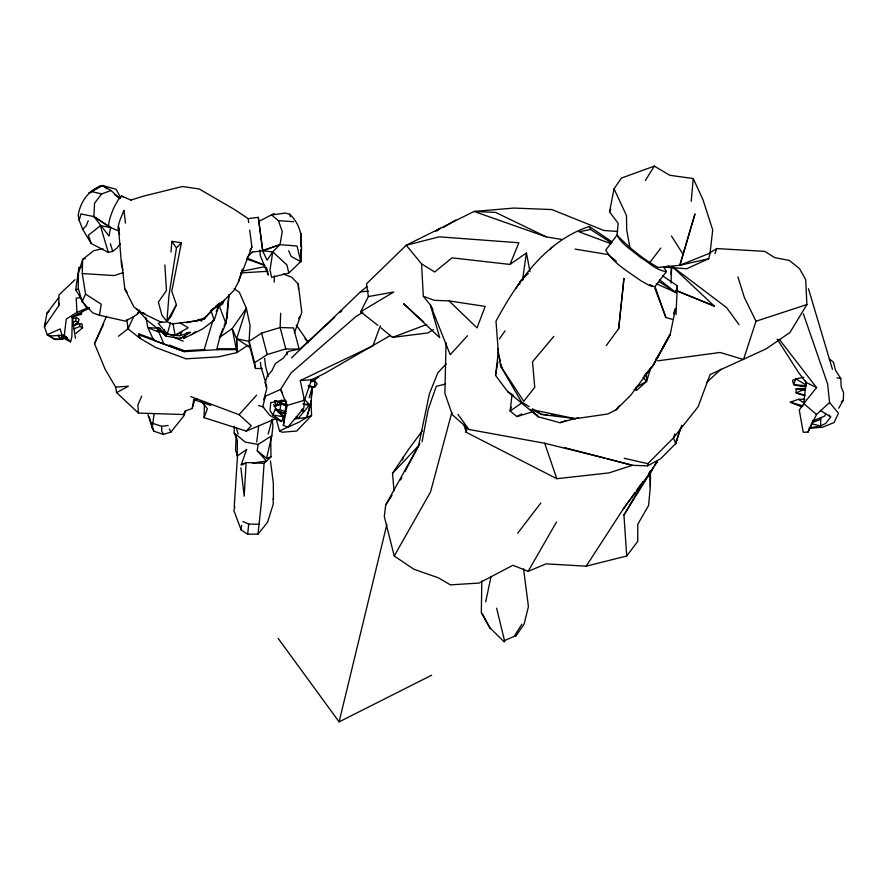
<?xml version="1.0" encoding="UTF-8"?>
<svg xmlns="http://www.w3.org/2000/svg" width="888" height="888" viewBox="0 0 888 888"><rect width="100%" height="100%" fill="white"/><g stroke="black" fill="none" stroke-linecap="round" stroke-linejoin="round"><path stroke-width="1.33" d="M246.642 449.45L237.218 456.055L237.385 440.348L234.21 433.022L234.221 426.118M300.799 249.45L300.755 261.583L288.789 273.071L271.606 277.322L270.008 269.985L272.771 251.87L279.998 244.633L282.284 231.491L278.432 220.679L271.639 215.029L285.226 213.042L289.71 214.23C298.424 222.4 302.697 233.999 300.988 245.821M300.81 246.753L300.866 233.278L301.576 248.318L300.755 261.583L291.286 256.543L288.644 250.738M126.895 319.447L127.994 328.804L139.76 338.173L155.666 347.474L185.992 358.819L218.603 356.843L236.863 352.603L236.652 338.761L246.353 308.28L239.405 292.396L234.066 288.545M247.264 257.254L252.47 251.693M65.99 338.206L62.127 339.349L53.646 338.939L47.208 334.732L44.4 326.717L58.797 305.639L58.897 295.005L75.025 279.687M419.902 443.456L385.703 504.928L384.315 516.583L394.228 555.988L413.852 569.23L438.35 577.811L450.383 584.848L479.021 583.083L512.898 565.268L528.138 571.35L546.109 563.858L586.191 566.178L626.706 555.999L637.728 541.391L637.784 524.264L648.584 505.516L650.316 487.057L650.527 470.44M300.932 249.761L300.755 261.583L297.036 246.043L279.998 244.633L262.648 250.571L258.353 217.349L248.163 218.626L234.354 209.424L199.19 188.978L182.528 186.502L143.878 196.026L130.958 200.044M481.807 580.985L481.329 612.787L490.22 628.604M121.545 260.584L124.808 288.977L133.822 306.86L140.815 312.398L161.427 322.322L167.222 321.922L172.35 323.942L197.103 320.757L205.306 317.493L219.669 303.063L215.507 306.371M184.804 411.277L184.316 415.295L170.885 432.112L163.337 434.432L153.879 431.213L152.281 428.038L154.024 413.963M236.175 436.241L235.509 449.805L237.507 456.421M89.455 308.081L72.305 316.838L71.861 336.841L70.574 341.847L65.657 339.338L66.012 336.985M446.065 342.713L444.877 393.295L452.325 414.729L468.875 429.47L544.699 443.267L604.617 458.064M139.527 311.189L137.152 314.419L125.497 321.167L99.434 315.229L92.829 312.92L82.018 301.676L85.581 294.128L82.229 273.56L82.64 259.429L93.695 250.682L102.93 248.74M276.146 418.514L246.276 431.113L204.062 417.638L204.451 404.218M274.214 282.14L274.436 275.879M280.675 313.22L280.108 327.528L285.769 348.917L299.189 349.162L293.54 327.95L280.108 327.528L261.583 333.122L249.084 341.369L236.652 338.761L232.212 328.671L246.353 308.28L250.061 325.385L249.084 341.369L249.983 347.352L255.5 368.476L262.226 368.531M671.017 283.128L671.628 267.366M675.99 314.707L677.333 285.803L662.47 275.791M838.716 408.236L843.267 400.266L843.6 392.873L841.18 386.802L840.77 378.454L835.619 370.529L833.355 362.071L829.281 358.896M119.58 234.465C115.673 226.473 121.268 217.826 123.932 210.323L125.486 223.099M120.224 243.8L117.005 248.074L112.698 251.282L108.314 252.447L91.209 243.512L82.606 229.204L79.176 220.335L80.908 213.908L93.884 216.572L110.578 227.428L109.035 236.008L93.884 216.572L94.55 203.23L101.654 193.939L110.978 190.52L119.924 198.401M258.353 217.349L258.597 220.257M270.74 437.806L270.984 456.876L264.069 463.336L246.098 462.526L244.2 496.192L240.881 467.81M234.21 507.07L237.451 456.743M264.069 463.336L261.56 500.987L258.008 534.065L247.663 534.265L241.125 529.914L233.877 510.522L234.821 506.571M691.23 201.321L693.239 178.544L669.752 175.291L654.345 166.134L621.411 178.077L614.052 188.844L609.534 211.855L618.192 223.399L617.016 235.065L605.738 250.127C613.741 263.869 628.815 271.961 641.391 281.119C645.909 283.017 649.816 287.057 655.033 286.535L666.422 271.55L663.769 267.044L668.875 266.078M171.007 251.992L171.817 241.358L181.407 242.779L171.761 291.32L176.423 304.739L170.907 316.583L166.922 321.445L161.905 315.251L158.397 302.053L166.478 290.543L164.857 264.957M275.924 417.882L279.487 430.891L298.812 422.277L306.76 417.416L311.044 403.274L312.276 387.068L309.157 397.68M262.648 250.571L262.115 245.643M58.797 305.639L59.008 303.052M228.993 295.027L227.051 318.215L224.042 325.863M618.681 328.604L623.953 278.466L618.681 328.604L606.304 345.554M279.487 430.891L282.118 432.223L296.703 431.035L311.566 415.506L311 400.566M311.255 397.868L312.276 387.068M242.979 521.578L248.707 524.087L247.663 534.265M73.404 318.659L72.05 317.127L81.43 314.241L81.74 311.177M241.125 529.914L241.58 525.441M223.043 328.416L219.536 337.34L232.212 328.671L236.419 349.661L217.305 349.65L217.038 348.14L219.614 338.295L225.907 323.465L228.815 294.971M670.851 274.115L671.539 267.399M777.189 339.127L798.767 372.849L806.015 382.373L803.729 403.596L799.289 410.056L803.196 432.223L808.013 432.134L816.516 414.463L829.559 402.53L827.616 383.949L803.329 313.719M271.839 435.697L258.108 444.433L257.254 450.771L266.589 458.264L271.839 435.697L272.949 425.696L272.139 419.436M564.89 447.707L632.411 465.312L647.596 465.856L647.84 463.68L673.448 437.906L698.123 406.726L710.089 374.547L766.255 348.806L789.965 332.467L806.903 304.562L805.705 279.731L799.511 268.609L789.343 260.439L774.713 257.642L764.746 251.371L716.716 248.562L709.656 252.969M511.976 394.816L510.156 411.089L516.994 416.594L533.499 411.455M663.769 267.044L686.624 268.764L708.702 258.719L710.056 253.091L712.709 229.937L703.041 199.878L693.239 178.544M256.743 442.013L258.663 425.863M578.476 417.638L559.951 422.71L538.317 416.827L507.536 391.475L495.548 375.424L498.312 352.092L495.992 321.19C517.016 282.329 545.343 240.903 589.288 226.496L612.154 241.902M128.305 326.396L127.994 328.804L133.766 316.528M286.447 401.187L283.361 425.352L287.779 427.295L303.829 408.036L304.484 400.233L311.499 379.798L324.22 373.626L390.542 335.387M89.044 308.158L86.447 307.659L75.713 289.743L78.865 268.021L80.875 266.333M522.566 279.698L526.429 252.958L509.978 264.435L452.025 257.853L434.687 272.017L421.545 263.836L406.227 245.243L366.5 283.816L368.376 296.57L360.628 311.799L377.822 325.297M181.407 242.779L176.479 247.907L168.986 295.26L166.922 321.445L176.423 304.739M362.87 312.232L355.955 316.539L290.986 373.027L280.53 389.455L287.079 405.439L283.361 425.352M99.434 315.229L101.254 304.218L85.581 294.128M205.084 349.506L184.471 350.76L184.327 351.637L138.761 334.82L138.939 333.921L153.813 339.305L153.668 340.182M276.379 410.09L279.986 409.757L281.03 403.563L277.922 401.609L274.547 400.843L280.342 402.009M495.548 375.424L497.824 361.971M607.259 458.752L632.411 465.312L609.035 472.893L556.809 478.699L466.233 432.29L467.099 427.295M236.574 348.773L217.449 348.751L217.305 349.65L184.327 351.637L153.657 340.182L153.813 339.305M106.493 316.217L94.505 343.634L105.139 369.297L115.618 387.09L116.628 392.618L138.395 413.075L183.561 414.53L186.147 410.645L192.197 408.513L193.773 399.611L197.447 398.89M677.333 285.803L676.079 292.663L656.177 283.672M138.95 333.921L139.76 338.173L138.162 336.141M58.719 297.68L47.009 313.142L44.4 326.717L45.654 322.799M422.044 441.802L428.249 409.279L436.286 386.302L445.432 384.138M405.05 471.417L418.548 445.809L429.415 393.739L437.862 372.771L446.198 363.825M485.692 601.809L491.064 576.434M647.596 465.856L660.75 458.652L675.679 443.567L676.623 439.571M278.177 638.45L339.116 721.866L386.868 524.431M402.453 459.962L403.108 457.276M708.702 258.719L679.864 265.268L694.927 214.141L679.864 265.268L658.064 267.466C642.757 258.874 629.081 247.741 617.016 235.065C621.966 244.755 632.234 250.25 640.148 257.254C648.651 262.071 656.288 270.64 666.422 271.55M282.562 392.929L280.53 389.455L265.579 396.092L262.759 406.66L269.897 415.44L280.919 421.545L281.751 421.323L283.749 416.139L275.435 407.803L273.693 404.395M511.199 407.137L510.156 411.089L522.1 402.675M268.165 434.021L272.183 419.325M263.647 399.944L266.755 388.778L265.235 382.517L267.399 375.646L271.761 371.04L275.402 363.536L283.194 358.241L288.489 351.371L300.066 348.951L334.754 317.238M294.96 418.981L306.76 417.416L310.745 403.263M451.848 412.387L430.525 492.008L394.228 555.988M276.634 405.838L277.755 402.042M212.942 320.279L203.929 350.46M192.197 408.513L194.794 399.722M170.54 322.977L167.188 334.032L175.08 335.209L181.818 332.212L179.853 335.72L172.616 335.387L165.645 333.611L157.831 327.483L160.195 328.538M186.391 322.644L203.951 319.28L212.232 309.568L219.947 304.695L234.099 290.198L238.428 281.918L242.369 269.175M73.349 322.644L75.469 320.945L76.479 317.704L79.076 319.225L78.288 322.511L72.994 326.04M674.847 434.043L673.448 437.906L675.679 443.567L680.63 427.816M157.831 327.483L165.923 336.197L180.364 338.35L185.614 336.108L183.627 338.495L202.575 328.971L214.241 320.224L219.514 303.729M519.58 284.36L520.779 280.597L528.349 273.36M634.088 389.31L636.64 390.309L646.553 381.452L650.771 368.231M737.906 276.823L744.41 297.613L756.021 321.212L743.522 359.529L720.135 352.469L657.786 360.828M294.45 332.756L301.798 312.41L298.246 284.071L291.63 277.123L283.128 273.992M675.679 443.567L681.762 425.263M714.995 253.602L716.716 248.562M243.756 464.424L241.192 464.801L246.631 449.439M380.353 325.774L372.927 345.832L300.288 380.541L304.484 400.233L287.079 405.439M204.062 417.638L207.437 408.658L200.422 400.655M224.12 300.177L222.699 303.863L218.282 306.882M238.428 281.918L251.903 246.919L249.728 230.103M673.504 313.708L675.468 308.591L670.163 334.654L652.824 365.9L644.311 376.179M88.201 220.768L86.18 225.941L82.606 229.204M509.978 264.435L518.892 242.768L439.205 236.83L406.227 245.243L474.07 211.455L513.686 208.07L551.837 209.568L603.929 230.48L617.549 231.457M808.013 432.134L813.397 419.802M141.736 396.137L137.906 404.873L138.395 413.075M609.534 211.855L610.678 209.335M94.505 343.634L103.663 324.042M216.195 311.466L219.081 305.328L225.907 323.465M137.152 314.419L138.939 310.856M825.785 413.864L824.608 416.117L812.953 420.901M654.345 166.134L645.343 180.53M249.994 250.538L251.903 246.919M400.555 479.964L401.831 477.522M667.854 338.15L652.824 365.9L668.298 337.984M183.561 414.53L185.514 410.955M528.138 571.35L556.521 521.978M626.706 555.999L623.942 515.084L634.01 497.768M298.568 318.603L299.933 316.295M515.995 288.533L520.779 280.597L523.265 279.753M623.942 515.084L657.231 461.438L654.845 464.779M203.951 319.28L205.894 316.172M219.947 304.695L222.022 301.421M521.878 624.209L514.13 636.419L504.495 640.559L504.639 641.846L504.062 641.747L489.821 627.716L482.306 613.608M634.742 496.636L653.601 467.121M655.055 464.846L657.231 461.438M550.271 249.55L551.77 247.241M586.191 566.178L623.021 509.346L634.953 492.629M385.703 504.928L392.019 495.349M394.006 490.809L392.529 473.304L408.569 449.361L422.366 430.769M288.789 273.071L286.946 265.001L272.771 251.87L267.11 260.184L262.604 250.793L252.458 252.07M515.606 636.507L524.109 624.109L528.427 606.582L523.543 568.631M499.3 339.005L505.061 330.88M636.552 490.398L642.912 481.496M648.484 473.693L650.072 471.461M623.021 509.346L652.425 469.752M649.794 262.582L660.794 248.063M517.66 533.266L540.836 502.997M829.059 414.918L830.691 416.983L825.773 423.332L820.623 425.963L809.035 427.916M779.298 339.371L816.583 387.645L803.729 403.596L816.516 414.463M258.008 534.065L267.521 522.355L273.282 503.984L273.082 498.568M618.681 406.682L616.039 409.856L607.647 414.03L575.335 418.703L541.547 414.407L532.678 409.812L575.335 418.703M644.2 375.99L652.125 366.455L630.935 394.971L616.039 409.856L619.48 405.794M553.835 336.386L532.523 361.771L534.743 387.257L523.787 401.298L500.621 366.067L498.312 352.092M668.464 336.619L670.163 334.654L657.708 357.043L655.91 358.952M190.776 396.603L239.061 414.663L256.599 395.182M467.465 335.731L450.227 354.723L430.436 305.05L423.321 296.226L421.545 263.836M311.044 403.274L298.557 417.959L296.248 416.75M246.276 431.113L251.215 425.718L239.061 414.663M131.446 200.266L121.589 196.082L118.404 199.556L114.563 206.338A17.161 3.541 -67.5 0 0 108.847 226.773M392.529 473.304L418.548 445.809M58.02 335.442L60.029 338.517L63.548 334.943M291.475 357.886L360.473 291.841L366.877 286.658M278.244 405.239L281.207 402.431M212.232 309.568L214.108 307.825M706.881 382.24L721.145 369.119M339.86 312.576L341.902 310.711M47.009 313.142L48.995 311.433M75.991 333.344L82.551 327.805L82.04 324.009L79.476 323.587L73.149 325.752L78.288 322.511L75.469 320.945M110.578 227.428L100.366 225.719L88.356 235.276L91.209 243.512M437.063 230.847L440.281 228.294L435.642 231.213M841.247 401.864L843.267 400.266M118.47 336.263L128.671 328.305M278.366 405.483L281.507 403.041M197.103 320.757L199.09 319.236M191.475 334.765L195.649 331.59M313.364 381.008L318.692 376.978M120.635 197.747L116.173 189.322L102.597 185.537C88.833 189.499 80.486 201.521 78.177 215.207L79.176 220.335M65.657 339.338L67.299 338.228L70.574 341.847M247.863 345.288L236.863 352.603L236.652 338.761L249.983 347.352M255.5 368.476L254.634 362.693L267.199 354.545L285.769 348.917M88.8 307.526L76.934 312.387L66.256 319.07L64.302 335.353L67.299 338.228L62.005 335.276L49.983 336.008L47.208 334.732L60.184 328.915L62.005 335.276M58.752 335.087L60.029 338.517L64.635 335.675M442.934 227.772L455.777 220.013M180.364 338.35L190.376 332.323L186.413 332.789M360.628 311.799L393.828 291.997L368.376 296.57M433.455 329.648L427.761 332.956L392.474 337.396L380.963 327.883M516.994 416.594L521.522 413.975M646.431 373.726L646.553 381.452L636.119 387.268L636.64 390.309M116.628 392.618L128.36 386.202L115.618 387.09M274.237 213.453L258.808 221.423L261.927 244.611M339.116 721.866L431.668 675.202M241.192 464.801L246.098 462.526M805.527 390.232L802.996 389.888L796.114 392.896L796.114 388.789L805.705 388.345M679.864 265.268L710.056 253.091M306.76 417.416L311.566 415.506M73.782 328.893L80.02 326.429L82.551 327.805M273.959 406.349L281.03 403.563L286.724 406.271M161.993 321.878L158.231 323.31L167.188 334.032L163.669 329.526L165.645 333.611M392.474 337.396L426.606 324.52M559.951 422.71L565.934 420.457M812.398 422.488L820.523 419.469L820.767 418.148L820.623 425.963L811.399 423.676M801.875 406.915L790.331 402.197L798.423 399.3L804.894 399.267M279.998 244.633L262.604 250.793L272.771 251.87M85.226 258.552L82.64 259.429L78.433 273.371L78.222 287.956L82.018 301.676M756.021 321.212L806.903 304.562M123.365 272.605L114.186 275.558L82.229 273.56M179.853 335.72L190.376 332.323M266.589 458.264L270.984 456.876M78.865 268.021L81.507 267.233M75.713 289.743L78.355 289.022M60.029 338.517L66.234 336.952M611.477 242.946L590.487 229.459L579.032 231.824L611.122 243.767M803.784 377.278L795.848 378.865L792.551 380.419L793.65 384.626L800.921 386.424L806.237 385.98M241.936 271.228L264.624 266.744M72.605 318.448L76.479 317.704M285.292 400.1L270.751 402.575L270.03 410.545L272.86 415.007L281.751 421.323M252.914 463.059L266.544 461.039L257.254 450.771M310.989 381.707L314.918 381.152L317.138 383.849L314.563 387.29L308.425 386.569M152.381 423.232L161.716 426.307L168.132 425.43M79.798 297.735L76.202 298.157L76.934 312.387M286.546 406.071L277.922 401.609L285.603 400.854M360.473 291.841L368.498 291.142M809.434 428.327L822.632 427.217L834.032 422.544L838.461 413.198L829.559 402.53M300.288 380.541L311.499 379.798M240.759 272.938L267.843 271.284M62.127 339.349L55.234 339.538L49.983 336.008M305.694 404.773L309.69 404.795L303.918 398.967M248.707 524.087L259.185 524.264M449.073 300.91L477.023 327.894L485.192 306.416L449.073 300.91L434.243 300.322L423.321 296.226M278.432 220.679L293.595 221.7M547.019 414.818L541.547 414.407L532.578 408.78M551.115 415.118L555.211 415.429M806.304 385.758L793.65 384.626L795.848 378.865L806.393 385.17M302.797 404.04L309.69 404.795L307.082 404.04M77.389 313.175L81.43 314.241M197.935 320.191L201.876 320.779L199.478 319.969M802.996 389.888L796.114 388.789L800.055 389.421M575.058 249.095L608.069 254.545L616.328 261.183M546.242 236.863L495.626 212.41L474.07 211.455L546.242 236.863L562.16 239.56M837.029 377.822L840.77 378.454M258.108 444.433L245.277 442.124L234.21 433.022M624.253 458.297L647.84 463.68M278.055 411.655L285.958 413.486L279.62 411.599M91.22 191.486L101.654 193.939M301.421 410.489L303.896 411.122L302.131 409.135M805.094 395.204L796.114 392.896L804.617 395.648M258.552 405.594L263.803 406.993M308.18 385.425L314.563 387.29L314.918 381.152L311.721 379.276M654.845 288.334L665.889 317.504L672.149 319.336M790.331 402.197L803.03 405.949M140.815 312.398L144.633 313.597L140.815 312.398L139.383 310.067M279.986 409.757L285.836 411.721M193.773 399.611L210.756 405.383M246.62 259.052L264.713 265.323M277.922 401.609L287.013 404.939M301.298 410.167L303.896 411.122L301.654 409.612M169.142 345.032L184.471 350.76M672.671 266.977L714.274 306.071L676.401 290.82M247.352 258.208L264.802 265.223M675.879 290.209L714.274 306.071M157.076 330.358L163.681 333.089M173.271 337.063L183.228 341.181M118.171 230.758L108.836 226.795L109.613 227.084L93.884 216.572M121.589 196.082L123.288 196.814M281.341 400.033L283.794 401.132M164.913 344.389L163.825 343.878L157.265 328.183L147.885 327.639L145.81 317.36M806.015 382.373L816.583 387.645M649.75 284.438L653.046 286.402M110.978 190.52L102.597 185.537L100.266 185.803L88.733 193.262L102.597 185.537L106.893 188.789M180.109 322.91L188.189 327.761L175.08 335.209L172.971 323.332M529.204 406.66L521.356 401.742L500.621 366.067M820.39 410.4L830.691 416.983M658.796 281.385L676.079 292.663L659.717 279.942M798.423 399.3L804.106 403.008M507.536 391.475L513.131 395.204M672.771 266.877L726.65 307.659L739.027 324.697M114.397 194.472L119.758 198.535M162.548 332.09L166.012 335.875L163.103 332.756L147.674 320.812L136.574 308.691M423.598 321.811L403.574 303.729L439.671 337.629L430.436 305.05M530.758 409.368L538.317 416.827L536.718 414.585M304.961 338.761L308.547 342.701L296.326 325.086M643.079 377.367L646.553 381.452M163.103 332.756L165.923 336.197M457.997 414.441L468.875 429.47M124.808 288.977L127.151 292.263M171.817 241.358L176.479 247.907M671.428 235.942L682.75 253.89M431.069 306.227L432.967 309.757M163.337 434.432L161.738 431.102L161.716 426.307M169.375 428.948L170.885 432.112M614.052 188.844L626.462 215.507L626.728 230.159L630.003 247.974M153.657 340.182L147.885 327.639L158.297 331.957L158.086 328.549M805.405 380.963L806.482 383.416M589.288 226.496L590.487 229.459M655.033 286.535L665.889 317.504M108.314 252.447L100.366 225.719M210.811 310.223L214.241 320.224M544.699 443.267L556.809 478.699M149.173 417.005L153.879 431.213M265.235 382.517L266.833 387.49M147.963 414.563L152.281 428.038M110.334 243.667L112.698 251.282M463.825 424.397L466.233 432.29L466.011 429.57M265.812 383.017L260.795 366.3L260.462 362.337M808.457 288.722L832.456 369.341M236.252 427.583L238.162 434.121M122.899 269.874L121.467 264.569L118.393 226.096M261.583 333.122L267.199 354.545M268.287 376.579L265.501 365.956L264.624 358.208M274.88 401.798L275.913 405.783M289.71 214.23L290.343 216.661M249.084 341.369L254.634 362.693M496.614 608.191L504.495 640.559M118.715 227.417L119.358 230.059M499.067 355.988L500.321 361.283M500.954 363.925L501.898 367.898M266.578 267.554L268.287 275.08L260.295 255.6L259.829 250.194M139.138 334.987L139.76 338.173M79.476 323.587L80.02 326.429M526.429 252.958L530.036 271.795M72.305 316.838L75.425 338.273M248.163 218.626L248.751 222.633M465.49 426.917L466.233 432.29M286.791 351.914L287.146 354.601M270.474 460.994L273.315 482.972L273.426 498.912M298.246 284.071L298.523 289.444M498.224 348.374L498.579 357.265M649.949 476.001L650.316 487.057M275.28 409.113L272.86 415.007L282.961 416.683L275.28 409.113"/></g></svg>
